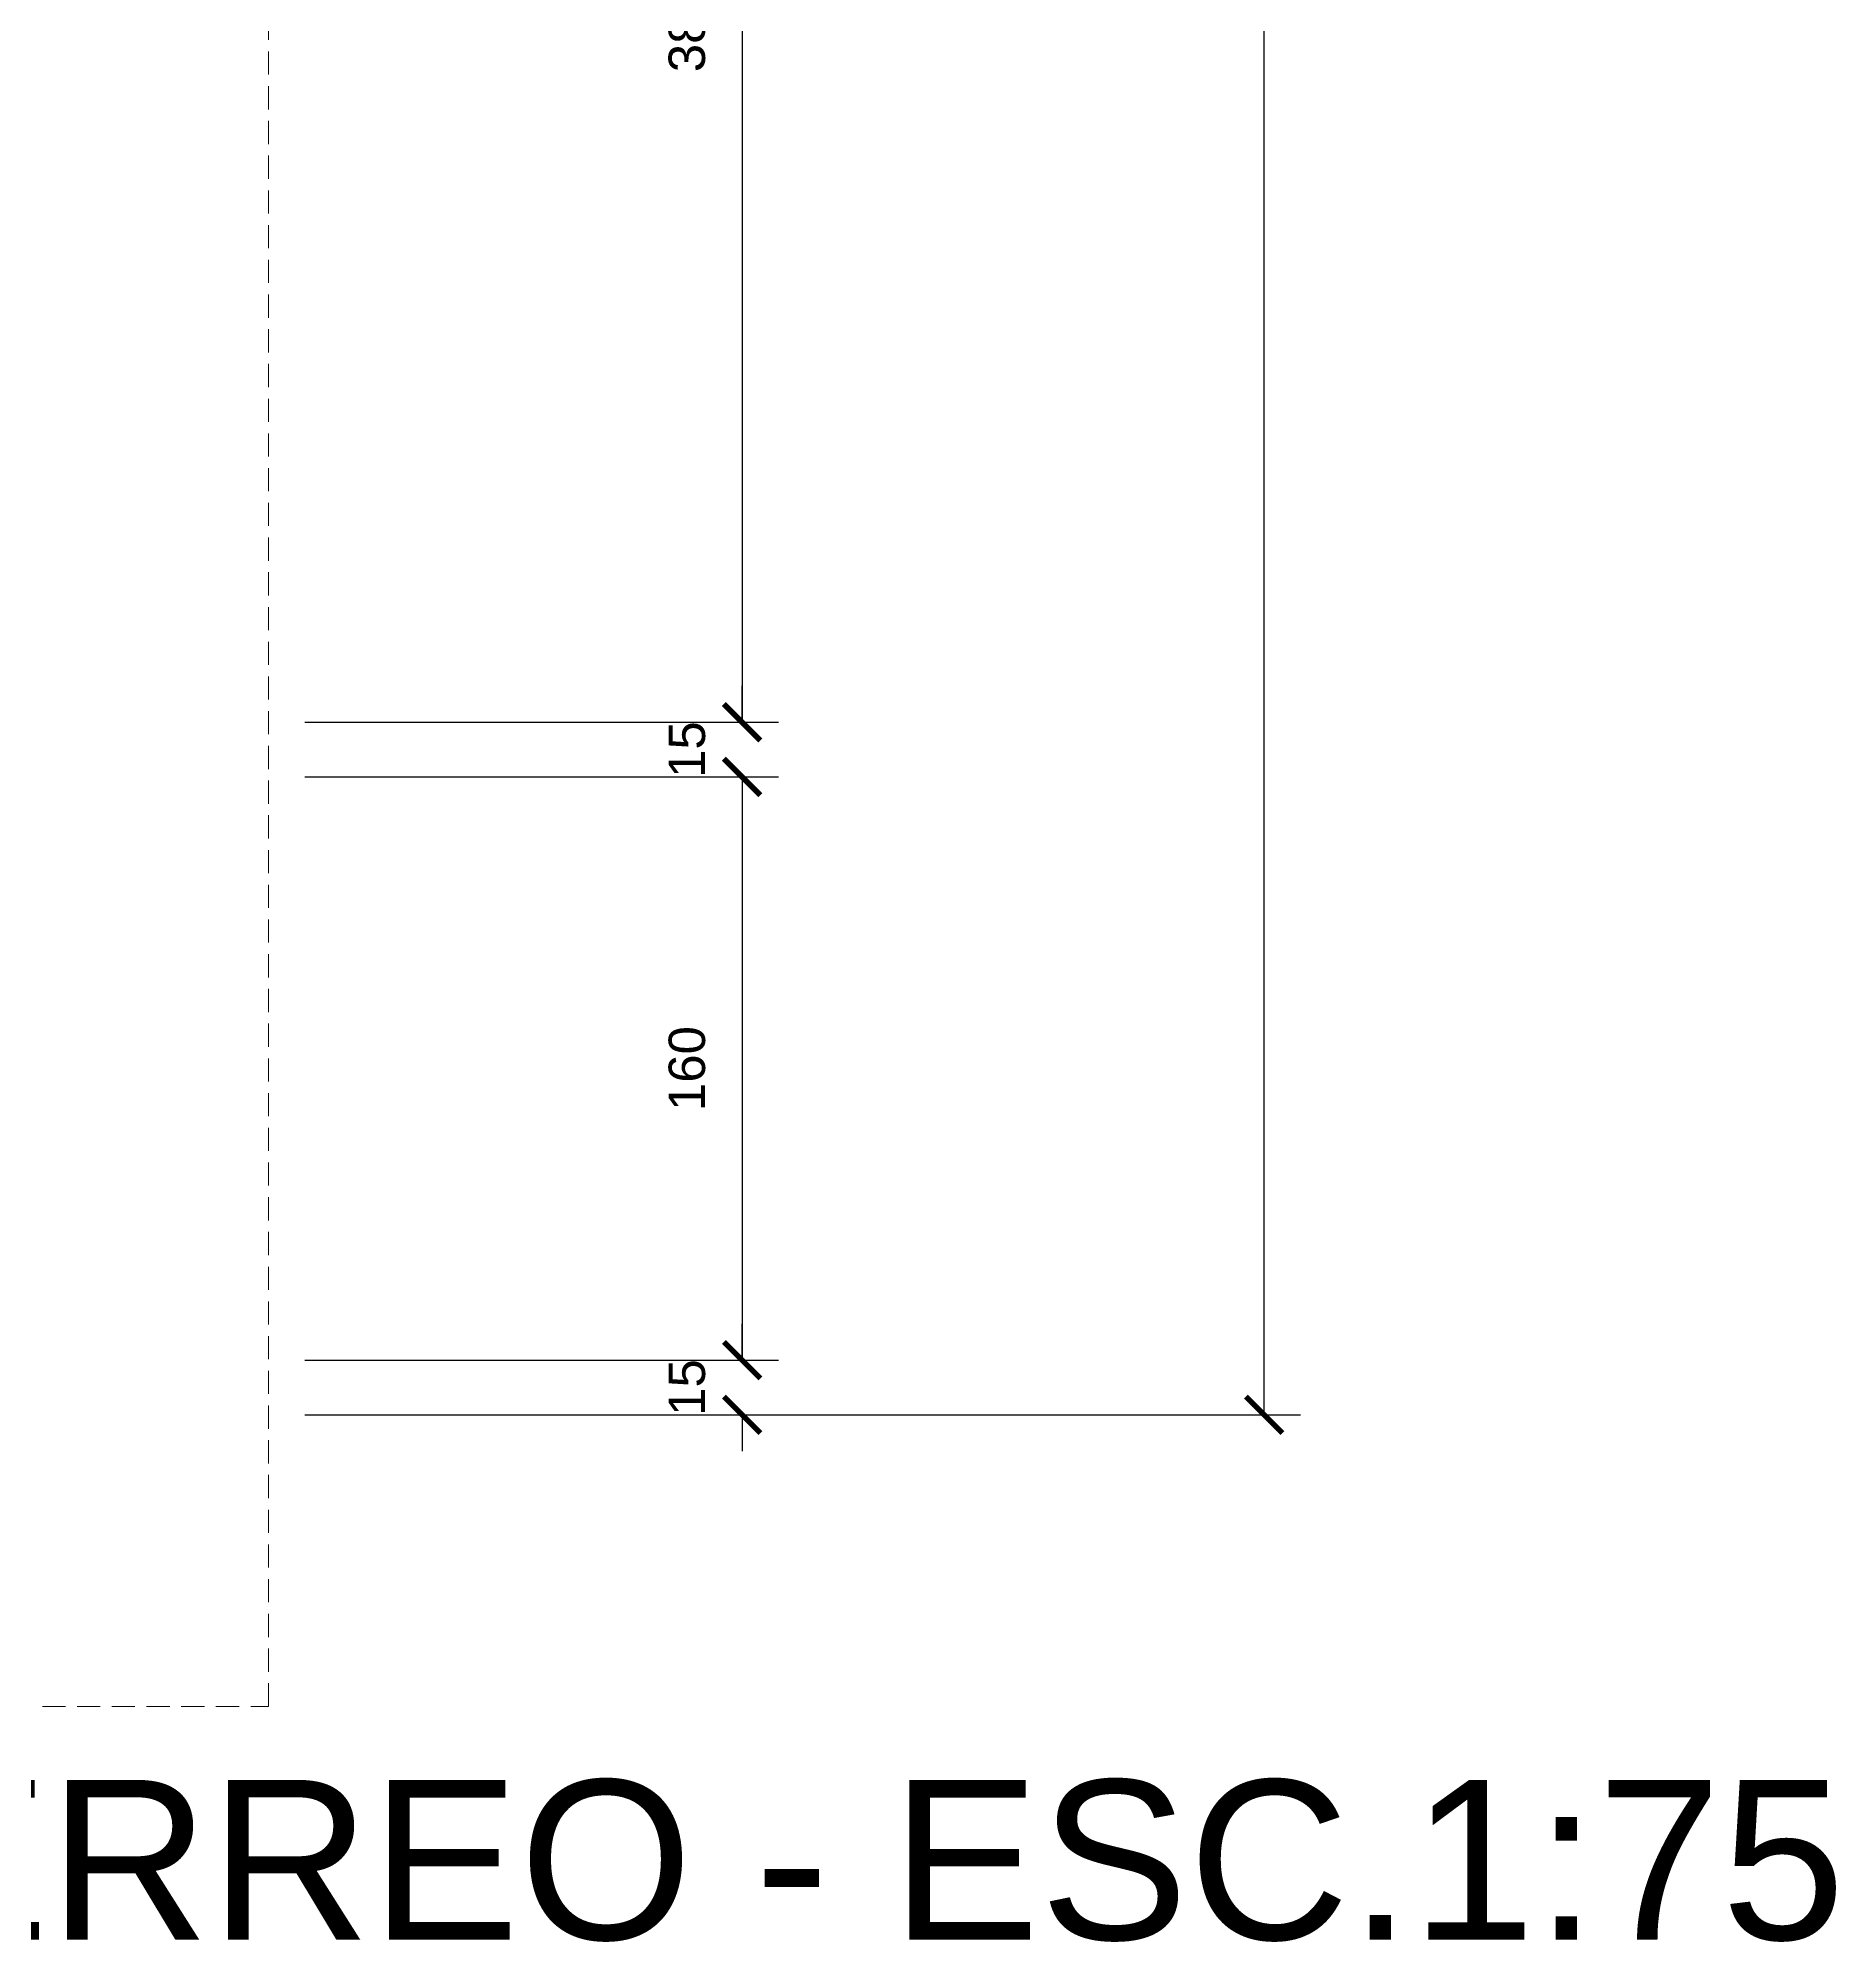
# Model space of a CAD drawing. Header units: millimetres. Extents: x 2836 to 4296, y 1356 to 2511.
# Drawn here: x 3803 to 4296, y 1356 to 1879 of the extents above; entities that cross this region are included whole.
import ezdxf

# ---------------------------------------------------------------- set-up
doc = ezdxf.new("R2010")
doc.units = ezdxf.units.MM
doc.linetypes.add('HIDDEN', pattern=[9.525, 6.35, -3.175])
doc.layers.add('Projeção', color=8, linetype='HIDDEN', lineweight=15)
doc.layers.add('Texto', color=3, linetype='Continuous', lineweight=20)
doc.styles.add('arial', font='arial.ttf')
doc.styles.add('Text 2 mm', font='arial.ttf', dxfattribs={"height": 2})
doc.dimstyles.new('Minha cota', dxfattribs={"dimscale": 0, "dimtxt": 2, "dimasz": 2, "dimexe": 2, "dimexo": 2, "dimgap": 2, "dimtad": 1, "dimtoh": 1, "dimzin": 9, "dimtxsty": 'Text 2 mm', "dimblk": 'ARCHTICK', "dimcen": 2, "dimclrt": 2, "dimaunit": 1, "dimadec": 3, "dimazin": 0, "dimtfac": 1, "dimtix": 1, "dimtofl": 0, "dimtmove": 2, "dimatfit": 3, "dimfxl": 1, "dimarcsym": 0})

# ---------------------------------------------------------------- blocks, each defined once
blk = doc.blocks.new('_ArchTick')
at = {"color": 0, "linetype": 'ByBlock', "const_width": 0.15}
blk.add_lwpolyline([(-0.5, -0.5), (0.5, 0.5)], dxfattribs=at)
blk = doc.blocks.new('*D36')
at = {"color": 0, "lineweight": -2, "transparency": 16777216}
for p, q in [((3875.79, 2070.82), (4005.74, 2070.82)), ((3995.74, 2070.82), (3995.74, 1690.82)), ((3875.79, 1690.82), (4005.74, 1690.82))]:
    blk.add_line(p, q, dxfattribs=at)
at = {"layer": 'Defpoints', "color": 0, "transparency": 16777216}
for p in [(3865.79, 2070.82), (3865.79, 1690.82), (3995.74, 1690.82)]:
    blk.add_point(p, dxfattribs=at)
at = {"color": 0, "lineweight": -2, "transparency": 16777216, "xscale": 10, "yscale": 10, "zscale": 10}
for p, rotation in [((3995.74, 2070.82), 90), ((3995.74, 1690.82), 270)]:
    blk.add_blockref('_ArchTick', p, dxfattribs=dict(at, rotation=rotation))
at = {"color": 2, "transparency": 16777216, "insert": (3980.63, 1880.82), "char_height": 10, "attachment_point": 5, "rotation": 90, "style": 'Text 2 mm'}
blk.add_mtext('380', dxfattribs=at)
blk = doc.blocks.new('*D37')
at = {"color": 0, "lineweight": -2, "transparency": 16777216}
for p, q in [((3995.74, 1690.82), (3995.74, 1700.82)), ((3875.79, 1690.82), (4005.74, 1690.82)), ((3875.79, 1675.82), (4005.74, 1675.82)), ((3995.74, 1675.82), (3995.74, 1665.82))]:
    blk.add_line(p, q, dxfattribs=at)
at = {"layer": 'Defpoints', "color": 0, "transparency": 16777216}
for p in [(3865.79, 1690.82), (3865.79, 1675.82), (3995.74, 1675.82)]:
    blk.add_point(p, dxfattribs=at)
at = {"color": 0, "lineweight": -2, "transparency": 16777216, "xscale": 10, "yscale": 10, "zscale": 10}
for p, rotation in [((3995.74, 1690.82), 270), ((3995.74, 1675.82), 90)]:
    blk.add_blockref('_ArchTick', p, dxfattribs=dict(at, rotation=rotation))
at = {"color": 2, "transparency": 16777216, "insert": (3980.64, 1683.32), "char_height": 10, "attachment_point": 5, "rotation": 90, "style": 'Text 2 mm'}
blk.add_mtext('15', dxfattribs=at)
blk = doc.blocks.new('*D38')
at = {"color": 0, "lineweight": -2, "transparency": 16777216}
for p, q in [((3875.79, 1675.82), (4005.74, 1675.82)), ((3995.74, 1675.82), (3995.74, 1515.82)), ((3875.79, 1515.82), (4005.74, 1515.82))]:
    blk.add_line(p, q, dxfattribs=at)
at = {"layer": 'Defpoints', "color": 0, "transparency": 16777216}
for p in [(3865.79, 1675.82), (3865.79, 1515.82), (3995.74, 1515.82)]:
    blk.add_point(p, dxfattribs=at)
at = {"color": 0, "lineweight": -2, "transparency": 16777216, "xscale": 10, "yscale": 10, "zscale": 10}
for p, rotation in [((3995.74, 1675.82), 90), ((3995.74, 1515.82), 270)]:
    blk.add_blockref('_ArchTick', p, dxfattribs=dict(at, rotation=rotation))
at = {"color": 2, "transparency": 16777216, "insert": (3980.64, 1595.82), "char_height": 10, "attachment_point": 5, "rotation": 90, "style": 'Text 2 mm'}
blk.add_mtext('160', dxfattribs=at)
blk = doc.blocks.new('*D39')
at = {"color": 0, "lineweight": -2, "transparency": 16777216}
for p, q in [((3995.74, 1515.82), (3995.74, 1525.82)), ((3875.79, 1515.82), (4005.74, 1515.82)), ((3875.79, 1500.82), (4005.74, 1500.82)), ((3995.74, 1500.82), (3995.74, 1490.82))]:
    blk.add_line(p, q, dxfattribs=at)
at = {"layer": 'Defpoints', "color": 0, "transparency": 16777216}
for p in [(3865.79, 1515.82), (3865.79, 1500.82), (3995.74, 1500.82)]:
    blk.add_point(p, dxfattribs=at)
at = {"color": 0, "lineweight": -2, "transparency": 16777216, "xscale": 10, "yscale": 10, "zscale": 10}
for p, rotation in [((3995.74, 1515.82), 270), ((3995.74, 1500.82), 90)]:
    blk.add_blockref('_ArchTick', p, dxfattribs=dict(at, rotation=rotation))
at = {"color": 2, "transparency": 16777216, "insert": (3980.64, 1508.32), "char_height": 10, "attachment_point": 5, "rotation": 90, "style": 'Text 2 mm'}
blk.add_mtext('15', dxfattribs=at)
blk = doc.blocks.new('*D40')
at = {"color": 0, "lineweight": -2, "transparency": 16777216}
for p, q in [((4005.74, 2320.82), (4149, 2320.82)), ((4139, 1500.82), (4139, 2320.82)), ((4005.74, 1500.82), (4149, 1500.82))]:
    blk.add_line(p, q, dxfattribs=at)
at = {"layer": 'Defpoints', "color": 0, "transparency": 16777216}
for p in [(3995.74, 2320.82), (4139, 2320.82), (3995.74, 1500.82)]:
    blk.add_point(p, dxfattribs=at)
at = {"color": 0, "lineweight": -2, "transparency": 16777216, "xscale": 10, "yscale": 10, "zscale": 10}
for p, rotation in [((4139, 2320.82), 90), ((4139, 1500.82), 270)]:
    blk.add_blockref('_ArchTick', p, dxfattribs=dict(at, rotation=rotation))
at = {"color": 2, "transparency": 16777216, "insert": (4123.89, 1910.82), "char_height": 10, "attachment_point": 5, "rotation": 90, "style": 'Text 2 mm'}
blk.add_mtext('820', dxfattribs=at)

msp = doc.modelspace()

# ---------------------------------------------------------------- linework, layer by layer
at = {"layer": 'Projeção'}
msp.add_lwpolyline([(3865.788, 2400.821), (3060.788, 2400.821), (3060.788, 1420.821), (3865.788, 1420.821)], close=True, dxfattribs=at)

# ---------------------------------------------------------------- texts
at = {"layer": 'Texto', "style": 'arial'}
msp.add_text('PLANTA BAIXA - PAVTO. TÉRREO - ESC.1:75', height=43.80177, dxfattribs=at).set_placement((2996.241, 1356.848))

# ---------------------------------------------------------------- dimensions: what is measured, and where the dimension line sits
for base, p1, p2, picture, middle in [((4138.998, 2320.821), (3995.741, 1500.821), (3995.741, 2320.821), '*D40', (4123.893, 1910.821)), ((3995.741, 1690.821), (3865.788, 2070.821), (3865.788, 1690.821), '*D36', (3980.632, 1880.821)), ((3995.741, 1675.821), (3865.788, 1690.821), (3865.788, 1675.821), '*D37', (3980.636, 1683.321)), ((3995.741, 1515.821), (3865.788, 1675.821), (3865.788, 1515.821), '*D38', (3980.636, 1595.821)), ((3995.741, 1500.821), (3865.788, 1515.821), (3865.788, 1500.821), '*D39', (3980.636, 1508.321))]:
    dim = msp.add_linear_dim(base=base, p1=p1, p2=p2, angle=90, dimstyle='Minha cota')
    dim.commit()
    dim.dimension.update_dxf_attribs({"geometry": picture, "text_midpoint": middle})

doc.saveas('drawing.dxf')
